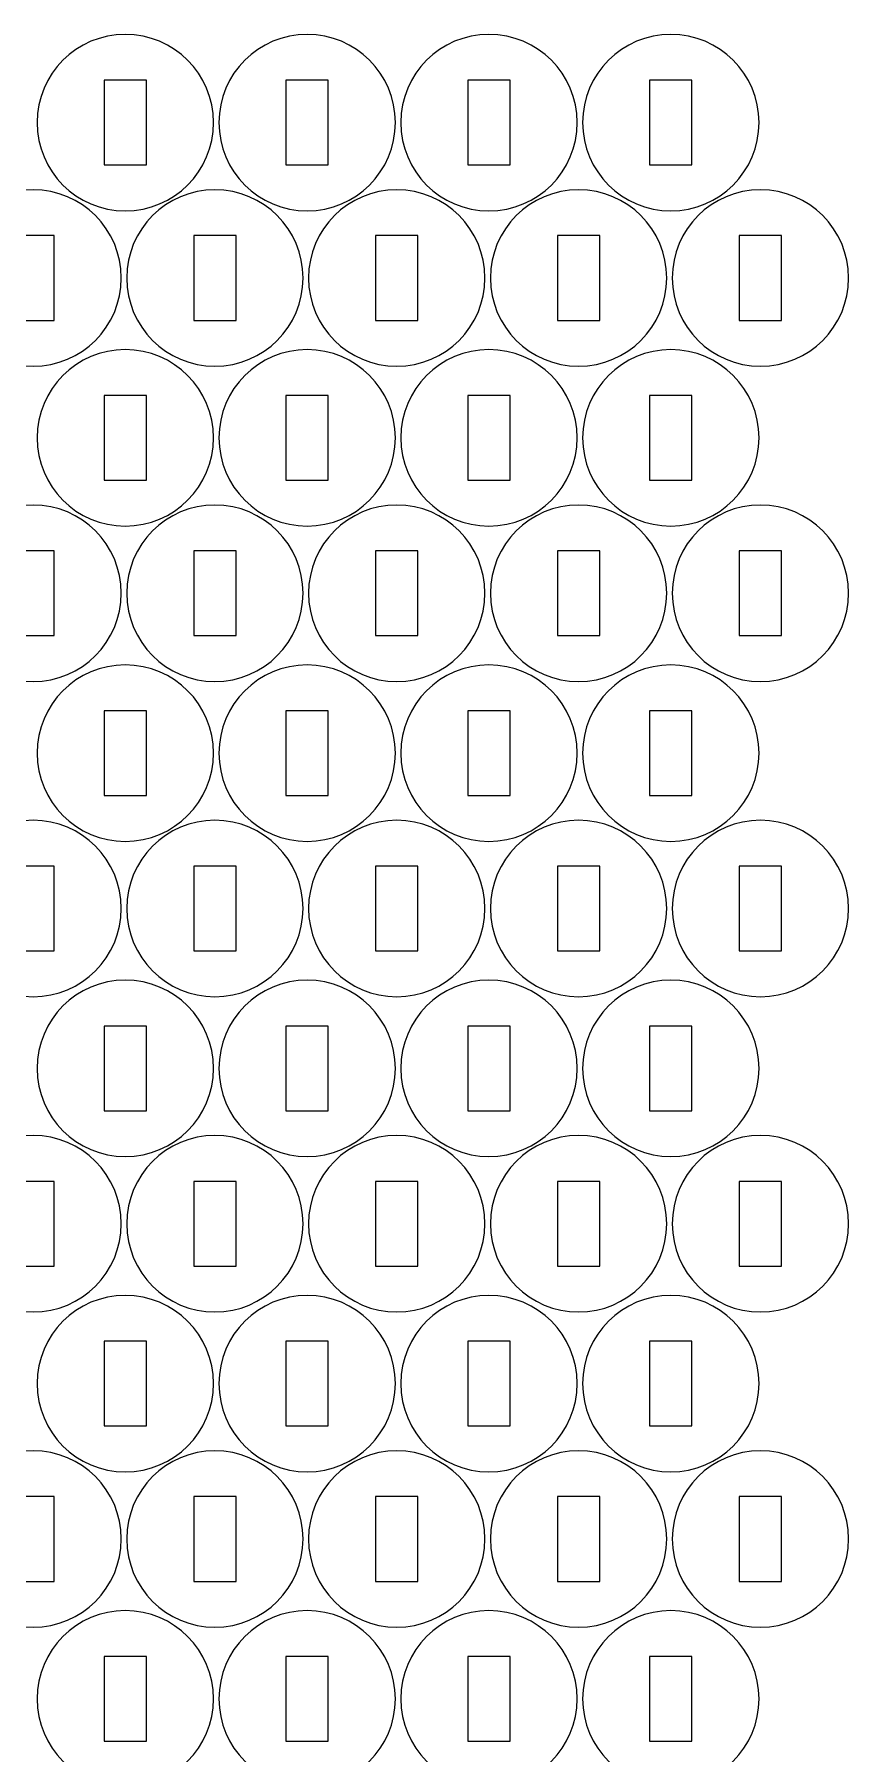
# Model space of a CAD drawing. Header units: millimetres. Extents: x -340 to 339, y -197 to 197.
# Drawn here: x 279.7 to 337.4, y 74.2 to 196 of the extents above; entities that cross this region are included whole.
import ezdxf

# ---------------------------------------------------------------- set-up
doc = ezdxf.new("R2010")
doc.units = ezdxf.units.MM
doc.header["$MEASUREMENT"] = 0
doc.layers.add('Camada 1', color=7, linetype='Continuous')

msp = doc.modelspace()

# ---------------------------------------------------------------- linework, layer by layer
at = {"layer": 'Camada 1', "lineweight": 20}
for points in [[(286.1352, 196.0143), (289.5869, 196.0143), (292.3852, 193.216), (292.3852, 189.7643), (292.3852, 189.7643), (292.3852, 186.3126), (289.5869, 183.5143), (286.1352, 183.5143), (286.1352, 183.5143), (282.6835, 183.5143), (279.8852, 186.3126), (279.8852, 189.7643), (279.8852, 189.7643), (279.8852, 193.216), (282.6835, 196.0143), (286.1352, 196.0143)], [(299.0204, 196.0143), (302.4721, 196.0143), (305.2704, 193.216), (305.2704, 189.7643), (305.2704, 189.7643), (305.2704, 186.3126), (302.4721, 183.5143), (299.0204, 183.5143), (299.0204, 183.5143), (295.5687, 183.5143), (292.7704, 186.3126), (292.7704, 189.7643), (292.7704, 189.7643), (292.7704, 193.216), (295.5687, 196.0143), (299.0204, 196.0143)], [(311.9056, 196.0143), (315.3573, 196.0143), (318.1556, 193.216), (318.1556, 189.7643), (318.1556, 189.7643), (318.1556, 186.3126), (315.3573, 183.5143), (311.9056, 183.5143), (311.9056, 183.5143), (308.4539, 183.5143), (305.6556, 186.3126), (305.6556, 189.7643), (305.6556, 189.7643), (305.6556, 193.216), (308.4539, 196.0143), (311.9056, 196.0143)], [(324.7908, 196.0143), (328.2425, 196.0143), (331.0408, 193.216), (331.0408, 189.7643), (331.0408, 189.7643), (331.0408, 186.3126), (328.2425, 183.5143), (324.7908, 183.5143), (324.7908, 183.5143), (321.3391, 183.5143), (318.5408, 186.3126), (318.5408, 189.7643), (318.5408, 189.7643), (318.5408, 193.216), (321.3391, 196.0143), (324.7908, 196.0143)], [(284.6352, 192.7643), (284.6352, 192.7643), (287.6352, 192.7643), (287.6352, 192.7643), (287.6352, 192.7643), (287.6352, 192.7643), (287.6352, 186.7643), (287.6352, 186.7643), (287.6352, 186.7643), (287.6352, 186.7643), (284.6352, 186.7643), (284.6352, 186.7643), (284.6352, 186.7643), (284.6352, 186.7643), (284.6352, 192.7643), (284.6352, 192.7643)], [(297.5204, 192.7643), (297.5204, 192.7643), (300.5204, 192.7643), (300.5204, 192.7643), (300.5204, 192.7643), (300.5204, 192.7643), (300.5204, 186.7643), (300.5204, 186.7643), (300.5204, 186.7643), (300.5204, 186.7643), (297.5204, 186.7643), (297.5204, 186.7643), (297.5204, 186.7643), (297.5204, 186.7643), (297.5204, 192.7643), (297.5204, 192.7643)], [(310.4056, 192.7643), (310.4056, 192.7643), (313.4056, 192.7643), (313.4056, 192.7643), (313.4056, 192.7643), (313.4056, 192.7643), (313.4056, 186.7643), (313.4056, 186.7643), (313.4056, 186.7643), (313.4056, 186.7643), (310.4056, 186.7643), (310.4056, 186.7643), (310.4056, 186.7643), (310.4056, 186.7643), (310.4056, 192.7643), (310.4056, 192.7643)], [(323.2908, 192.7643), (323.2908, 192.7643), (326.2908, 192.7643), (326.2908, 192.7643), (326.2908, 192.7643), (326.2908, 192.7643), (326.2908, 186.7643), (326.2908, 186.7643), (326.2908, 186.7643), (326.2908, 186.7643), (323.2908, 186.7643), (323.2908, 186.7643), (323.2908, 186.7643), (323.2908, 186.7643), (323.2908, 192.7643), (323.2908, 192.7643)], [(279.6, 185.0076), (283.0517, 185.0076), (285.85, 182.2093), (285.85, 178.7576), (285.85, 178.7576), (285.85, 175.3059), (283.0517, 172.5076), (279.6, 172.5076), (279.6, 172.5076), (276.1483, 172.5076), (273.35, 175.3059), (273.35, 178.7576), (273.35, 178.7576), (273.35, 182.2093), (276.1483, 185.0076), (279.6, 185.0076)], [(292.4852, 185.0076), (295.9369, 185.0076), (298.7352, 182.2093), (298.7352, 178.7576), (298.7352, 178.7576), (298.7352, 175.3059), (295.9369, 172.5076), (292.4852, 172.5076), (292.4852, 172.5076), (289.0335, 172.5076), (286.2352, 175.3059), (286.2352, 178.7576), (286.2352, 178.7576), (286.2352, 182.2093), (289.0335, 185.0076), (292.4852, 185.0076)], [(305.3704, 185.0076), (308.8221, 185.0076), (311.6204, 182.2093), (311.6204, 178.7576), (311.6204, 178.7576), (311.6204, 175.3059), (308.8221, 172.5076), (305.3704, 172.5076), (305.3704, 172.5076), (301.9187, 172.5076), (299.1204, 175.3059), (299.1204, 178.7576), (299.1204, 178.7576), (299.1204, 182.2093), (301.9187, 185.0076), (305.3704, 185.0076)], [(318.2556, 185.0076), (321.7073, 185.0076), (324.5056, 182.2093), (324.5056, 178.7576), (324.5056, 178.7576), (324.5056, 175.3059), (321.7073, 172.5076), (318.2556, 172.5076), (318.2556, 172.5076), (314.8039, 172.5076), (312.0056, 175.3059), (312.0056, 178.7576), (312.0056, 178.7576), (312.0056, 182.2093), (314.8039, 185.0076), (318.2556, 185.0076)], [(331.1408, 185.0076), (334.5925, 185.0076), (337.3908, 182.2093), (337.3908, 178.7576), (337.3908, 178.7576), (337.3908, 175.3059), (334.5925, 172.5076), (331.1408, 172.5076), (331.1408, 172.5076), (327.6891, 172.5076), (324.8908, 175.3059), (324.8908, 178.7576), (324.8908, 178.7576), (324.8908, 182.2093), (327.6891, 185.0076), (331.1408, 185.0076)], [(278.1, 181.7576), (278.1, 181.7576), (281.1, 181.7576), (281.1, 181.7576), (281.1, 181.7576), (281.1, 181.7576), (281.1, 175.7576), (281.1, 175.7576), (281.1, 175.7576), (281.1, 175.7576), (278.1, 175.7576), (278.1, 175.7576), (278.1, 175.7576), (278.1, 175.7576), (278.1, 181.7576), (278.1, 181.7576)], [(290.9852, 181.7576), (290.9852, 181.7576), (293.9852, 181.7576), (293.9852, 181.7576), (293.9852, 181.7576), (293.9852, 181.7576), (293.9852, 175.7576), (293.9852, 175.7576), (293.9852, 175.7576), (293.9852, 175.7576), (290.9852, 175.7576), (290.9852, 175.7576), (290.9852, 175.7576), (290.9852, 175.7576), (290.9852, 181.7576), (290.9852, 181.7576)], [(303.8704, 181.7576), (303.8704, 181.7576), (306.8704, 181.7576), (306.8704, 181.7576), (306.8704, 181.7576), (306.8704, 181.7576), (306.8704, 175.7576), (306.8704, 175.7576), (306.8704, 175.7576), (306.8704, 175.7576), (303.8704, 175.7576), (303.8704, 175.7576), (303.8704, 175.7576), (303.8704, 175.7576), (303.8704, 181.7576), (303.8704, 181.7576)], [(316.7556, 181.7576), (316.7556, 181.7576), (319.7556, 181.7576), (319.7556, 181.7576), (319.7556, 181.7576), (319.7556, 181.7576), (319.7556, 175.7576), (319.7556, 175.7576), (319.7556, 175.7576), (319.7556, 175.7576), (316.7556, 175.7576), (316.7556, 175.7576), (316.7556, 175.7576), (316.7556, 175.7576), (316.7556, 181.7576), (316.7556, 181.7576)], [(329.6408, 181.7576), (329.6408, 181.7576), (332.6408, 181.7576), (332.6408, 181.7576), (332.6408, 181.7576), (332.6408, 181.7576), (332.6408, 175.7576), (332.6408, 175.7576), (332.6408, 175.7576), (332.6408, 175.7576), (329.6408, 175.7576), (329.6408, 175.7576), (329.6408, 175.7576), (329.6408, 175.7576), (329.6408, 181.7576), (329.6408, 181.7576)], [(286.1352, 173.6834), (289.5869, 173.6834), (292.3852, 170.8851), (292.3852, 167.4334), (292.3852, 167.4334), (292.3852, 163.9817), (289.5869, 161.1834), (286.1352, 161.1834), (286.1352, 161.1834), (282.6835, 161.1834), (279.8852, 163.9817), (279.8852, 167.4334), (279.8852, 167.4334), (279.8852, 170.8851), (282.6835, 173.6834), (286.1352, 173.6834)], [(299.0204, 173.6834), (302.4721, 173.6834), (305.2704, 170.8851), (305.2704, 167.4334), (305.2704, 167.4334), (305.2704, 163.9817), (302.4721, 161.1834), (299.0204, 161.1834), (299.0204, 161.1834), (295.5687, 161.1834), (292.7704, 163.9817), (292.7704, 167.4334), (292.7704, 167.4334), (292.7704, 170.8851), (295.5687, 173.6834), (299.0204, 173.6834)], [(311.9056, 173.6834), (315.3573, 173.6834), (318.1556, 170.8851), (318.1556, 167.4334), (318.1556, 167.4334), (318.1556, 163.9817), (315.3573, 161.1834), (311.9056, 161.1834), (311.9056, 161.1834), (308.4539, 161.1834), (305.6556, 163.9817), (305.6556, 167.4334), (305.6556, 167.4334), (305.6556, 170.8851), (308.4539, 173.6834), (311.9056, 173.6834)], [(324.7908, 173.6834), (328.2425, 173.6834), (331.0408, 170.8851), (331.0408, 167.4334), (331.0408, 167.4334), (331.0408, 163.9817), (328.2425, 161.1834), (324.7908, 161.1834), (324.7908, 161.1834), (321.3391, 161.1834), (318.5408, 163.9817), (318.5408, 167.4334), (318.5408, 167.4334), (318.5408, 170.8851), (321.3391, 173.6834), (324.7908, 173.6834)], [(284.6352, 170.4334), (284.6352, 170.4334), (287.6352, 170.4334), (287.6352, 170.4334), (287.6352, 170.4334), (287.6352, 170.4334), (287.6352, 164.4334), (287.6352, 164.4334), (287.6352, 164.4334), (287.6352, 164.4334), (284.6352, 164.4334), (284.6352, 164.4334), (284.6352, 164.4334), (284.6352, 164.4334), (284.6352, 170.4334), (284.6352, 170.4334)], [(297.5204, 170.4334), (297.5204, 170.4334), (300.5204, 170.4334), (300.5204, 170.4334), (300.5204, 170.4334), (300.5204, 170.4334), (300.5204, 164.4334), (300.5204, 164.4334), (300.5204, 164.4334), (300.5204, 164.4334), (297.5204, 164.4334), (297.5204, 164.4334), (297.5204, 164.4334), (297.5204, 164.4334), (297.5204, 170.4334), (297.5204, 170.4334)], [(310.4056, 170.4334), (310.4056, 170.4334), (313.4056, 170.4334), (313.4056, 170.4334), (313.4056, 170.4334), (313.4056, 170.4334), (313.4056, 164.4334), (313.4056, 164.4334), (313.4056, 164.4334), (313.4056, 164.4334), (310.4056, 164.4334), (310.4056, 164.4334), (310.4056, 164.4334), (310.4056, 164.4334), (310.4056, 170.4334), (310.4056, 170.4334)], [(323.2908, 170.4334), (323.2908, 170.4334), (326.2908, 170.4334), (326.2908, 170.4334), (326.2908, 170.4334), (326.2908, 170.4334), (326.2908, 164.4334), (326.2908, 164.4334), (326.2908, 164.4334), (326.2908, 164.4334), (323.2908, 164.4334), (323.2908, 164.4334), (323.2908, 164.4334), (323.2908, 164.4334), (323.2908, 170.4334), (323.2908, 170.4334)], [(279.6, 162.6767), (283.0517, 162.6767), (285.85, 159.8784), (285.85, 156.4267), (285.85, 156.4267), (285.85, 152.975), (283.0517, 150.1767), (279.6, 150.1767), (279.6, 150.1767), (276.1483, 150.1767), (273.35, 152.975), (273.35, 156.4267), (273.35, 156.4267), (273.35, 159.8784), (276.1483, 162.6767), (279.6, 162.6767)], [(292.4852, 162.6767), (295.9369, 162.6767), (298.7352, 159.8784), (298.7352, 156.4267), (298.7352, 156.4267), (298.7352, 152.975), (295.9369, 150.1767), (292.4852, 150.1767), (292.4852, 150.1767), (289.0335, 150.1767), (286.2352, 152.975), (286.2352, 156.4267), (286.2352, 156.4267), (286.2352, 159.8784), (289.0335, 162.6767), (292.4852, 162.6767)], [(305.3704, 162.6767), (308.8221, 162.6767), (311.6204, 159.8784), (311.6204, 156.4267), (311.6204, 156.4267), (311.6204, 152.975), (308.8221, 150.1767), (305.3704, 150.1767), (305.3704, 150.1767), (301.9187, 150.1767), (299.1204, 152.975), (299.1204, 156.4267), (299.1204, 156.4267), (299.1204, 159.8784), (301.9187, 162.6767), (305.3704, 162.6767)], [(318.2556, 162.6767), (321.7073, 162.6767), (324.5056, 159.8784), (324.5056, 156.4267), (324.5056, 156.4267), (324.5056, 152.975), (321.7073, 150.1767), (318.2556, 150.1767), (318.2556, 150.1767), (314.8039, 150.1767), (312.0056, 152.975), (312.0056, 156.4267), (312.0056, 156.4267), (312.0056, 159.8784), (314.8039, 162.6767), (318.2556, 162.6767)], [(331.1408, 162.6767), (334.5925, 162.6767), (337.3908, 159.8784), (337.3908, 156.4267), (337.3908, 156.4267), (337.3908, 152.975), (334.5925, 150.1767), (331.1408, 150.1767), (331.1408, 150.1767), (327.6891, 150.1767), (324.8908, 152.975), (324.8908, 156.4267), (324.8908, 156.4267), (324.8908, 159.8784), (327.6891, 162.6767), (331.1408, 162.6767)], [(278.1, 159.4267), (278.1, 159.4267), (281.1, 159.4267), (281.1, 159.4267), (281.1, 159.4267), (281.1, 159.4267), (281.1, 153.4267), (281.1, 153.4267), (281.1, 153.4267), (281.1, 153.4267), (278.1, 153.4267), (278.1, 153.4267), (278.1, 153.4267), (278.1, 153.4267), (278.1, 159.4267), (278.1, 159.4267)], [(290.9852, 159.4267), (290.9852, 159.4267), (293.9852, 159.4267), (293.9852, 159.4267), (293.9852, 159.4267), (293.9852, 159.4267), (293.9852, 153.4267), (293.9852, 153.4267), (293.9852, 153.4267), (293.9852, 153.4267), (290.9852, 153.4267), (290.9852, 153.4267), (290.9852, 153.4267), (290.9852, 153.4267), (290.9852, 159.4267), (290.9852, 159.4267)], [(303.8704, 159.4267), (303.8704, 159.4267), (306.8704, 159.4267), (306.8704, 159.4267), (306.8704, 159.4267), (306.8704, 159.4267), (306.8704, 153.4267), (306.8704, 153.4267), (306.8704, 153.4267), (306.8704, 153.4267), (303.8704, 153.4267), (303.8704, 153.4267), (303.8704, 153.4267), (303.8704, 153.4267), (303.8704, 159.4267), (303.8704, 159.4267)], [(316.7556, 159.4267), (316.7556, 159.4267), (319.7556, 159.4267), (319.7556, 159.4267), (319.7556, 159.4267), (319.7556, 159.4267), (319.7556, 153.4267), (319.7556, 153.4267), (319.7556, 153.4267), (319.7556, 153.4267), (316.7556, 153.4267), (316.7556, 153.4267), (316.7556, 153.4267), (316.7556, 153.4267), (316.7556, 159.4267), (316.7556, 159.4267)], [(329.6408, 159.4267), (329.6408, 159.4267), (332.6408, 159.4267), (332.6408, 159.4267), (332.6408, 159.4267), (332.6408, 159.4267), (332.6408, 153.4267), (332.6408, 153.4267), (332.6408, 153.4267), (332.6408, 153.4267), (329.6408, 153.4267), (329.6408, 153.4267), (329.6408, 153.4267), (329.6408, 153.4267), (329.6408, 159.4267), (329.6408, 159.4267)], [(286.1352, 151.3525), (289.5869, 151.3525), (292.3852, 148.5542), (292.3852, 145.1025), (292.3852, 145.1025), (292.3852, 141.6508), (289.5869, 138.8525), (286.1352, 138.8525), (286.1352, 138.8525), (282.6835, 138.8525), (279.8852, 141.6508), (279.8852, 145.1025), (279.8852, 145.1025), (279.8852, 148.5542), (282.6835, 151.3525), (286.1352, 151.3525)], [(299.0204, 151.3525), (302.4721, 151.3525), (305.2704, 148.5542), (305.2704, 145.1025), (305.2704, 145.1025), (305.2704, 141.6508), (302.4721, 138.8525), (299.0204, 138.8525), (299.0204, 138.8525), (295.5687, 138.8525), (292.7704, 141.6508), (292.7704, 145.1025), (292.7704, 145.1025), (292.7704, 148.5542), (295.5687, 151.3525), (299.0204, 151.3525)], [(311.9056, 151.3525), (315.3573, 151.3525), (318.1556, 148.5542), (318.1556, 145.1025), (318.1556, 145.1025), (318.1556, 141.6508), (315.3573, 138.8525), (311.9056, 138.8525), (311.9056, 138.8525), (308.4539, 138.8525), (305.6556, 141.6508), (305.6556, 145.1025), (305.6556, 145.1025), (305.6556, 148.5542), (308.4539, 151.3525), (311.9056, 151.3525)], [(324.7908, 151.3525), (328.2425, 151.3525), (331.0408, 148.5542), (331.0408, 145.1025), (331.0408, 145.1025), (331.0408, 141.6508), (328.2425, 138.8525), (324.7908, 138.8525), (324.7908, 138.8525), (321.3391, 138.8525), (318.5408, 141.6508), (318.5408, 145.1025), (318.5408, 145.1025), (318.5408, 148.5542), (321.3391, 151.3525), (324.7908, 151.3525)], [(284.6352, 148.1025), (284.6352, 148.1025), (287.6352, 148.1025), (287.6352, 148.1025), (287.6352, 148.1025), (287.6352, 148.1025), (287.6352, 142.1025), (287.6352, 142.1025), (287.6352, 142.1025), (287.6352, 142.1025), (284.6352, 142.1025), (284.6352, 142.1025), (284.6352, 142.1025), (284.6352, 142.1025), (284.6352, 148.1025), (284.6352, 148.1025)], [(297.5204, 148.1025), (297.5204, 148.1025), (300.5204, 148.1025), (300.5204, 148.1025), (300.5204, 148.1025), (300.5204, 148.1025), (300.5204, 142.1025), (300.5204, 142.1025), (300.5204, 142.1025), (300.5204, 142.1025), (297.5204, 142.1025), (297.5204, 142.1025), (297.5204, 142.1025), (297.5204, 142.1025), (297.5204, 148.1025), (297.5204, 148.1025)], [(310.4056, 148.1025), (310.4056, 148.1025), (313.4056, 148.1025), (313.4056, 148.1025), (313.4056, 148.1025), (313.4056, 148.1025), (313.4056, 142.1025), (313.4056, 142.1025), (313.4056, 142.1025), (313.4056, 142.1025), (310.4056, 142.1025), (310.4056, 142.1025), (310.4056, 142.1025), (310.4056, 142.1025), (310.4056, 148.1025), (310.4056, 148.1025)], [(323.2908, 148.1025), (323.2908, 148.1025), (326.2908, 148.1025), (326.2908, 148.1025), (326.2908, 148.1025), (326.2908, 148.1025), (326.2908, 142.1025), (326.2908, 142.1025), (326.2908, 142.1025), (326.2908, 142.1025), (323.2908, 142.1025), (323.2908, 142.1025), (323.2908, 142.1025), (323.2908, 142.1025), (323.2908, 148.1025), (323.2908, 148.1025)], [(279.6, 140.3458), (283.0517, 140.3458), (285.85, 137.5475), (285.85, 134.0958), (285.85, 134.0958), (285.85, 130.6441), (283.0517, 127.8458), (279.6, 127.8458), (279.6, 127.8458), (276.1483, 127.8458), (273.35, 130.6441), (273.35, 134.0958), (273.35, 134.0958), (273.35, 137.5475), (276.1483, 140.3458), (279.6, 140.3458)], [(292.4852, 140.3458), (295.9369, 140.3458), (298.7352, 137.5475), (298.7352, 134.0958), (298.7352, 134.0958), (298.7352, 130.6441), (295.9369, 127.8458), (292.4852, 127.8458), (292.4852, 127.8458), (289.0335, 127.8458), (286.2352, 130.6441), (286.2352, 134.0958), (286.2352, 134.0958), (286.2352, 137.5475), (289.0335, 140.3458), (292.4852, 140.3458)], [(305.3704, 140.3458), (308.8221, 140.3458), (311.6204, 137.5475), (311.6204, 134.0958), (311.6204, 134.0958), (311.6204, 130.6441), (308.8221, 127.8458), (305.3704, 127.8458), (305.3704, 127.8458), (301.9187, 127.8458), (299.1204, 130.6441), (299.1204, 134.0958), (299.1204, 134.0958), (299.1204, 137.5475), (301.9187, 140.3458), (305.3704, 140.3458)], [(318.2556, 140.3458), (321.7073, 140.3458), (324.5056, 137.5475), (324.5056, 134.0958), (324.5056, 134.0958), (324.5056, 130.6441), (321.7073, 127.8458), (318.2556, 127.8458), (318.2556, 127.8458), (314.8039, 127.8458), (312.0056, 130.6441), (312.0056, 134.0958), (312.0056, 134.0958), (312.0056, 137.5475), (314.8039, 140.3458), (318.2556, 140.3458)], [(331.1408, 140.3458), (334.5925, 140.3458), (337.3908, 137.5475), (337.3908, 134.0958), (337.3908, 134.0958), (337.3908, 130.6441), (334.5925, 127.8458), (331.1408, 127.8458), (331.1408, 127.8458), (327.6891, 127.8458), (324.8908, 130.6441), (324.8908, 134.0958), (324.8908, 134.0958), (324.8908, 137.5475), (327.6891, 140.3458), (331.1408, 140.3458)], [(278.1, 137.0958), (278.1, 137.0958), (281.1, 137.0958), (281.1, 137.0958), (281.1, 137.0958), (281.1, 137.0958), (281.1, 131.0958), (281.1, 131.0958), (281.1, 131.0958), (281.1, 131.0958), (278.1, 131.0958), (278.1, 131.0958), (278.1, 131.0958), (278.1, 131.0958), (278.1, 137.0958), (278.1, 137.0958)], [(290.9852, 137.0958), (290.9852, 137.0958), (293.9852, 137.0958), (293.9852, 137.0958), (293.9852, 137.0958), (293.9852, 137.0958), (293.9852, 131.0958), (293.9852, 131.0958), (293.9852, 131.0958), (293.9852, 131.0958), (290.9852, 131.0958), (290.9852, 131.0958), (290.9852, 131.0958), (290.9852, 131.0958), (290.9852, 137.0958), (290.9852, 137.0958)], [(303.8704, 137.0958), (303.8704, 137.0958), (306.8704, 137.0958), (306.8704, 137.0958), (306.8704, 137.0958), (306.8704, 137.0958), (306.8704, 131.0958), (306.8704, 131.0958), (306.8704, 131.0958), (306.8704, 131.0958), (303.8704, 131.0958), (303.8704, 131.0958), (303.8704, 131.0958), (303.8704, 131.0958), (303.8704, 137.0958), (303.8704, 137.0958)], [(316.7556, 137.0958), (316.7556, 137.0958), (319.7556, 137.0958), (319.7556, 137.0958), (319.7556, 137.0958), (319.7556, 137.0958), (319.7556, 131.0958), (319.7556, 131.0958), (319.7556, 131.0958), (319.7556, 131.0958), (316.7556, 131.0958), (316.7556, 131.0958), (316.7556, 131.0958), (316.7556, 131.0958), (316.7556, 137.0958), (316.7556, 137.0958)], [(329.6408, 137.0958), (329.6408, 137.0958), (332.6408, 137.0958), (332.6408, 137.0958), (332.6408, 137.0958), (332.6408, 137.0958), (332.6408, 131.0958), (332.6408, 131.0958), (332.6408, 131.0958), (332.6408, 131.0958), (329.6408, 131.0958), (329.6408, 131.0958), (329.6408, 131.0958), (329.6408, 131.0958), (329.6408, 137.0958), (329.6408, 137.0958)], [(286.1352, 129.0216), (289.5869, 129.0216), (292.3852, 126.2233), (292.3852, 122.7716), (292.3852, 122.7716), (292.3852, 119.3199), (289.5869, 116.5216), (286.1352, 116.5216), (286.1352, 116.5216), (282.6835, 116.5216), (279.8852, 119.3199), (279.8852, 122.7716), (279.8852, 122.7716), (279.8852, 126.2233), (282.6835, 129.0216), (286.1352, 129.0216)], [(299.0204, 129.0216), (302.4721, 129.0216), (305.2704, 126.2233), (305.2704, 122.7716), (305.2704, 122.7716), (305.2704, 119.3199), (302.4721, 116.5216), (299.0204, 116.5216), (299.0204, 116.5216), (295.5687, 116.5216), (292.7704, 119.3199), (292.7704, 122.7716), (292.7704, 122.7716), (292.7704, 126.2233), (295.5687, 129.0216), (299.0204, 129.0216)], [(311.9056, 129.0216), (315.3573, 129.0216), (318.1556, 126.2233), (318.1556, 122.7716), (318.1556, 122.7716), (318.1556, 119.3199), (315.3573, 116.5216), (311.9056, 116.5216), (311.9056, 116.5216), (308.4539, 116.5216), (305.6556, 119.3199), (305.6556, 122.7716), (305.6556, 122.7716), (305.6556, 126.2233), (308.4539, 129.0216), (311.9056, 129.0216)], [(324.7908, 129.0216), (328.2425, 129.0216), (331.0408, 126.2233), (331.0408, 122.7716), (331.0408, 122.7716), (331.0408, 119.3199), (328.2425, 116.5216), (324.7908, 116.5216), (324.7908, 116.5216), (321.3391, 116.5216), (318.5408, 119.3199), (318.5408, 122.7716), (318.5408, 122.7716), (318.5408, 126.2233), (321.3391, 129.0216), (324.7908, 129.0216)], [(284.6352, 125.7716), (284.6352, 125.7716), (287.6352, 125.7716), (287.6352, 125.7716), (287.6352, 125.7716), (287.6352, 125.7716), (287.6352, 119.7716), (287.6352, 119.7716), (287.6352, 119.7716), (287.6352, 119.7716), (284.6352, 119.7716), (284.6352, 119.7716), (284.6352, 119.7716), (284.6352, 119.7716), (284.6352, 125.7716), (284.6352, 125.7716)], [(297.5204, 125.7716), (297.5204, 125.7716), (300.5204, 125.7716), (300.5204, 125.7716), (300.5204, 125.7716), (300.5204, 125.7716), (300.5204, 119.7716), (300.5204, 119.7716), (300.5204, 119.7716), (300.5204, 119.7716), (297.5204, 119.7716), (297.5204, 119.7716), (297.5204, 119.7716), (297.5204, 119.7716), (297.5204, 125.7716), (297.5204, 125.7716)], [(310.4056, 125.7716), (310.4056, 125.7716), (313.4056, 125.7716), (313.4056, 125.7716), (313.4056, 125.7716), (313.4056, 125.7716), (313.4056, 119.7716), (313.4056, 119.7716), (313.4056, 119.7716), (313.4056, 119.7716), (310.4056, 119.7716), (310.4056, 119.7716), (310.4056, 119.7716), (310.4056, 119.7716), (310.4056, 125.7716), (310.4056, 125.7716)], [(323.2908, 125.7716), (323.2908, 125.7716), (326.2908, 125.7716), (326.2908, 125.7716), (326.2908, 125.7716), (326.2908, 125.7716), (326.2908, 119.7716), (326.2908, 119.7716), (326.2908, 119.7716), (326.2908, 119.7716), (323.2908, 119.7716), (323.2908, 119.7716), (323.2908, 119.7716), (323.2908, 119.7716), (323.2908, 125.7716), (323.2908, 125.7716)], [(279.6, 118.0149), (283.0517, 118.0149), (285.85, 115.2166), (285.85, 111.7649), (285.85, 111.7649), (285.85, 108.3132), (283.0517, 105.5149), (279.6, 105.5149), (279.6, 105.5149), (276.1483, 105.5149), (273.35, 108.3132), (273.35, 111.7649), (273.35, 111.7649), (273.35, 115.2166), (276.1483, 118.0149), (279.6, 118.0149)], [(292.4852, 118.0149), (295.9369, 118.0149), (298.7352, 115.2166), (298.7352, 111.7649), (298.7352, 111.7649), (298.7352, 108.3132), (295.9369, 105.5149), (292.4852, 105.5149), (292.4852, 105.5149), (289.0335, 105.5149), (286.2352, 108.3132), (286.2352, 111.7649), (286.2352, 111.7649), (286.2352, 115.2166), (289.0335, 118.0149), (292.4852, 118.0149)], [(305.3704, 118.0149), (308.8221, 118.0149), (311.6204, 115.2166), (311.6204, 111.7649), (311.6204, 111.7649), (311.6204, 108.3132), (308.8221, 105.5149), (305.3704, 105.5149), (305.3704, 105.5149), (301.9187, 105.5149), (299.1204, 108.3132), (299.1204, 111.7649), (299.1204, 111.7649), (299.1204, 115.2166), (301.9187, 118.0149), (305.3704, 118.0149)], [(318.2556, 118.0149), (321.7073, 118.0149), (324.5056, 115.2166), (324.5056, 111.7649), (324.5056, 111.7649), (324.5056, 108.3132), (321.7073, 105.5149), (318.2556, 105.5149), (318.2556, 105.5149), (314.8039, 105.5149), (312.0056, 108.3132), (312.0056, 111.7649), (312.0056, 111.7649), (312.0056, 115.2166), (314.8039, 118.0149), (318.2556, 118.0149)], [(331.1408, 118.0149), (334.5925, 118.0149), (337.3908, 115.2166), (337.3908, 111.7649), (337.3908, 111.7649), (337.3908, 108.3132), (334.5925, 105.5149), (331.1408, 105.5149), (331.1408, 105.5149), (327.6891, 105.5149), (324.8908, 108.3132), (324.8908, 111.7649), (324.8908, 111.7649), (324.8908, 115.2166), (327.6891, 118.0149), (331.1408, 118.0149)], [(278.1, 114.7649), (278.1, 114.7649), (281.1, 114.7649), (281.1, 114.7649), (281.1, 114.7649), (281.1, 114.7649), (281.1, 108.7649), (281.1, 108.7649), (281.1, 108.7649), (281.1, 108.7649), (278.1, 108.7649), (278.1, 108.7649), (278.1, 108.7649), (278.1, 108.7649), (278.1, 114.7649), (278.1, 114.7649)], [(290.9852, 114.7649), (290.9852, 114.7649), (293.9852, 114.7649), (293.9852, 114.7649), (293.9852, 114.7649), (293.9852, 114.7649), (293.9852, 108.7649), (293.9852, 108.7649), (293.9852, 108.7649), (293.9852, 108.7649), (290.9852, 108.7649), (290.9852, 108.7649), (290.9852, 108.7649), (290.9852, 108.7649), (290.9852, 114.7649), (290.9852, 114.7649)], [(303.8704, 114.7649), (303.8704, 114.7649), (306.8704, 114.7649), (306.8704, 114.7649), (306.8704, 114.7649), (306.8704, 114.7649), (306.8704, 108.7649), (306.8704, 108.7649), (306.8704, 108.7649), (306.8704, 108.7649), (303.8704, 108.7649), (303.8704, 108.7649), (303.8704, 108.7649), (303.8704, 108.7649), (303.8704, 114.7649), (303.8704, 114.7649)], [(316.7556, 114.7649), (316.7556, 114.7649), (319.7556, 114.7649), (319.7556, 114.7649), (319.7556, 114.7649), (319.7556, 114.7649), (319.7556, 108.7649), (319.7556, 108.7649), (319.7556, 108.7649), (319.7556, 108.7649), (316.7556, 108.7649), (316.7556, 108.7649), (316.7556, 108.7649), (316.7556, 108.7649), (316.7556, 114.7649), (316.7556, 114.7649)], [(329.6408, 114.7649), (329.6408, 114.7649), (332.6408, 114.7649), (332.6408, 114.7649), (332.6408, 114.7649), (332.6408, 114.7649), (332.6408, 108.7649), (332.6408, 108.7649), (332.6408, 108.7649), (332.6408, 108.7649), (329.6408, 108.7649), (329.6408, 108.7649), (329.6408, 108.7649), (329.6408, 108.7649), (329.6408, 114.7649), (329.6408, 114.7649)], [(286.1352, 106.6907), (289.5869, 106.6907), (292.3852, 103.8924), (292.3852, 100.4407), (292.3852, 100.4407), (292.3852, 96.989), (289.5869, 94.1907), (286.1352, 94.1907), (286.1352, 94.1907), (282.6835, 94.1907), (279.8852, 96.989), (279.8852, 100.4407), (279.8852, 100.4407), (279.8852, 103.8924), (282.6835, 106.6907), (286.1352, 106.6907)], [(299.0204, 106.6907), (302.4721, 106.6907), (305.2704, 103.8924), (305.2704, 100.4407), (305.2704, 100.4407), (305.2704, 96.989), (302.4721, 94.1907), (299.0204, 94.1907), (299.0204, 94.1907), (295.5687, 94.1907), (292.7704, 96.989), (292.7704, 100.4407), (292.7704, 100.4407), (292.7704, 103.8924), (295.5687, 106.6907), (299.0204, 106.6907)], [(311.9056, 106.6907), (315.3573, 106.6907), (318.1556, 103.8924), (318.1556, 100.4407), (318.1556, 100.4407), (318.1556, 96.989), (315.3573, 94.1907), (311.9056, 94.1907), (311.9056, 94.1907), (308.4539, 94.1907), (305.6556, 96.989), (305.6556, 100.4407), (305.6556, 100.4407), (305.6556, 103.8924), (308.4539, 106.6907), (311.9056, 106.6907)], [(324.7908, 106.6907), (328.2425, 106.6907), (331.0408, 103.8924), (331.0408, 100.4407), (331.0408, 100.4407), (331.0408, 96.989), (328.2425, 94.1907), (324.7908, 94.1907), (324.7908, 94.1907), (321.3391, 94.1907), (318.5408, 96.989), (318.5408, 100.4407), (318.5408, 100.4407), (318.5408, 103.8924), (321.3391, 106.6907), (324.7908, 106.6907)], [(284.6352, 103.4407), (284.6352, 103.4407), (287.6352, 103.4407), (287.6352, 103.4407), (287.6352, 103.4407), (287.6352, 103.4407), (287.6352, 97.4407), (287.6352, 97.4407), (287.6352, 97.4407), (287.6352, 97.4407), (284.6352, 97.4407), (284.6352, 97.4407), (284.6352, 97.4407), (284.6352, 97.4407), (284.6352, 103.4407), (284.6352, 103.4407)], [(297.5204, 103.4407), (297.5204, 103.4407), (300.5204, 103.4407), (300.5204, 103.4407), (300.5204, 103.4407), (300.5204, 103.4407), (300.5204, 97.4407), (300.5204, 97.4407), (300.5204, 97.4407), (300.5204, 97.4407), (297.5204, 97.4407), (297.5204, 97.4407), (297.5204, 97.4407), (297.5204, 97.4407), (297.5204, 103.4407), (297.5204, 103.4407)], [(310.4056, 103.4407), (310.4056, 103.4407), (313.4056, 103.4407), (313.4056, 103.4407), (313.4056, 103.4407), (313.4056, 103.4407), (313.4056, 97.4407), (313.4056, 97.4407), (313.4056, 97.4407), (313.4056, 97.4407), (310.4056, 97.4407), (310.4056, 97.4407), (310.4056, 97.4407), (310.4056, 97.4407), (310.4056, 103.4407), (310.4056, 103.4407)], [(323.2908, 103.4407), (323.2908, 103.4407), (326.2908, 103.4407), (326.2908, 103.4407), (326.2908, 103.4407), (326.2908, 103.4407), (326.2908, 97.4407), (326.2908, 97.4407), (326.2908, 97.4407), (326.2908, 97.4407), (323.2908, 97.4407), (323.2908, 97.4407), (323.2908, 97.4407), (323.2908, 97.4407), (323.2908, 103.4407), (323.2908, 103.4407)], [(279.6, 95.684), (283.0517, 95.684), (285.85, 92.8857), (285.85, 89.434), (285.85, 89.434), (285.85, 85.9823), (283.0517, 83.184), (279.6, 83.184), (279.6, 83.184), (276.1483, 83.184), (273.35, 85.9823), (273.35, 89.434), (273.35, 89.434), (273.35, 92.8857), (276.1483, 95.684), (279.6, 95.684)], [(292.4852, 95.684), (295.9369, 95.684), (298.7352, 92.8857), (298.7352, 89.434), (298.7352, 89.434), (298.7352, 85.9823), (295.9369, 83.184), (292.4852, 83.184), (292.4852, 83.184), (289.0335, 83.184), (286.2352, 85.9823), (286.2352, 89.434), (286.2352, 89.434), (286.2352, 92.8857), (289.0335, 95.684), (292.4852, 95.684)], [(305.3704, 95.684), (308.8221, 95.684), (311.6204, 92.8857), (311.6204, 89.434), (311.6204, 89.434), (311.6204, 85.9823), (308.8221, 83.184), (305.3704, 83.184), (305.3704, 83.184), (301.9187, 83.184), (299.1204, 85.9823), (299.1204, 89.434), (299.1204, 89.434), (299.1204, 92.8857), (301.9187, 95.684), (305.3704, 95.684)], [(318.2556, 95.684), (321.7073, 95.684), (324.5056, 92.8857), (324.5056, 89.434), (324.5056, 89.434), (324.5056, 85.9823), (321.7073, 83.184), (318.2556, 83.184), (318.2556, 83.184), (314.8039, 83.184), (312.0056, 85.9823), (312.0056, 89.434), (312.0056, 89.434), (312.0056, 92.8857), (314.8039, 95.684), (318.2556, 95.684)], [(331.1408, 95.684), (334.5925, 95.684), (337.3908, 92.8857), (337.3908, 89.434), (337.3908, 89.434), (337.3908, 85.9823), (334.5925, 83.184), (331.1408, 83.184), (331.1408, 83.184), (327.6891, 83.184), (324.8908, 85.9823), (324.8908, 89.434), (324.8908, 89.434), (324.8908, 92.8857), (327.6891, 95.684), (331.1408, 95.684)], [(278.1, 92.434), (278.1, 92.434), (281.1, 92.434), (281.1, 92.434), (281.1, 92.434), (281.1, 92.434), (281.1, 86.434), (281.1, 86.434), (281.1, 86.434), (281.1, 86.434), (278.1, 86.434), (278.1, 86.434), (278.1, 86.434), (278.1, 86.434), (278.1, 92.434), (278.1, 92.434)], [(290.9852, 92.434), (290.9852, 92.434), (293.9852, 92.434), (293.9852, 92.434), (293.9852, 92.434), (293.9852, 92.434), (293.9852, 86.434), (293.9852, 86.434), (293.9852, 86.434), (293.9852, 86.434), (290.9852, 86.434), (290.9852, 86.434), (290.9852, 86.434), (290.9852, 86.434), (290.9852, 92.434), (290.9852, 92.434)], [(303.8704, 92.434), (303.8704, 92.434), (306.8704, 92.434), (306.8704, 92.434), (306.8704, 92.434), (306.8704, 92.434), (306.8704, 86.434), (306.8704, 86.434), (306.8704, 86.434), (306.8704, 86.434), (303.8704, 86.434), (303.8704, 86.434), (303.8704, 86.434), (303.8704, 86.434), (303.8704, 92.434), (303.8704, 92.434)], [(316.7556, 92.434), (316.7556, 92.434), (319.7556, 92.434), (319.7556, 92.434), (319.7556, 92.434), (319.7556, 92.434), (319.7556, 86.434), (319.7556, 86.434), (319.7556, 86.434), (319.7556, 86.434), (316.7556, 86.434), (316.7556, 86.434), (316.7556, 86.434), (316.7556, 86.434), (316.7556, 92.434), (316.7556, 92.434)], [(329.6408, 92.434), (329.6408, 92.434), (332.6408, 92.434), (332.6408, 92.434), (332.6408, 92.434), (332.6408, 92.434), (332.6408, 86.434), (332.6408, 86.434), (332.6408, 86.434), (332.6408, 86.434), (329.6408, 86.434), (329.6408, 86.434), (329.6408, 86.434), (329.6408, 86.434), (329.6408, 92.434), (329.6408, 92.434)], [(286.1352, 84.3598), (289.5869, 84.3598), (292.3852, 81.5615), (292.3852, 78.1098), (292.3852, 78.1098), (292.3852, 74.6581), (289.5869, 71.8598), (286.1352, 71.8598), (286.1352, 71.8598), (282.6835, 71.8598), (279.8852, 74.6581), (279.8852, 78.1098), (279.8852, 78.1098), (279.8852, 81.5615), (282.6835, 84.3598), (286.1352, 84.3598)], [(299.0204, 84.3598), (302.4721, 84.3598), (305.2704, 81.5615), (305.2704, 78.1098), (305.2704, 78.1098), (305.2704, 74.6581), (302.4721, 71.8598), (299.0204, 71.8598), (299.0204, 71.8598), (295.5687, 71.8598), (292.7704, 74.6581), (292.7704, 78.1098), (292.7704, 78.1098), (292.7704, 81.5615), (295.5687, 84.3598), (299.0204, 84.3598)], [(311.9056, 84.3598), (315.3573, 84.3598), (318.1556, 81.5615), (318.1556, 78.1098), (318.1556, 78.1098), (318.1556, 74.6581), (315.3573, 71.8598), (311.9056, 71.8598), (311.9056, 71.8598), (308.4539, 71.8598), (305.6556, 74.6581), (305.6556, 78.1098), (305.6556, 78.1098), (305.6556, 81.5615), (308.4539, 84.3598), (311.9056, 84.3598)], [(324.7908, 84.3598), (328.2425, 84.3598), (331.0408, 81.5615), (331.0408, 78.1098), (331.0408, 78.1098), (331.0408, 74.6581), (328.2425, 71.8598), (324.7908, 71.8598), (324.7908, 71.8598), (321.3391, 71.8598), (318.5408, 74.6581), (318.5408, 78.1098), (318.5408, 78.1098), (318.5408, 81.5615), (321.3391, 84.3598), (324.7908, 84.3598)], [(284.6352, 81.1098), (284.6352, 81.1098), (287.6352, 81.1098), (287.6352, 81.1098), (287.6352, 81.1098), (287.6352, 81.1098), (287.6352, 75.1098), (287.6352, 75.1098), (287.6352, 75.1098), (287.6352, 75.1098), (284.6352, 75.1098), (284.6352, 75.1098), (284.6352, 75.1098), (284.6352, 75.1098), (284.6352, 81.1098), (284.6352, 81.1098)], [(297.5204, 81.1098), (297.5204, 81.1098), (300.5204, 81.1098), (300.5204, 81.1098), (300.5204, 81.1098), (300.5204, 81.1098), (300.5204, 75.1098), (300.5204, 75.1098), (300.5204, 75.1098), (300.5204, 75.1098), (297.5204, 75.1098), (297.5204, 75.1098), (297.5204, 75.1098), (297.5204, 75.1098), (297.5204, 81.1098), (297.5204, 81.1098)], [(310.4056, 81.1098), (310.4056, 81.1098), (313.4056, 81.1098), (313.4056, 81.1098), (313.4056, 81.1098), (313.4056, 81.1098), (313.4056, 75.1098), (313.4056, 75.1098), (313.4056, 75.1098), (313.4056, 75.1098), (310.4056, 75.1098), (310.4056, 75.1098), (310.4056, 75.1098), (310.4056, 75.1098), (310.4056, 81.1098), (310.4056, 81.1098)], [(323.2908, 81.1098), (323.2908, 81.1098), (326.2908, 81.1098), (326.2908, 81.1098), (326.2908, 81.1098), (326.2908, 81.1098), (326.2908, 75.1098), (326.2908, 75.1098), (326.2908, 75.1098), (326.2908, 75.1098), (323.2908, 75.1098), (323.2908, 75.1098), (323.2908, 75.1098), (323.2908, 75.1098), (323.2908, 81.1098), (323.2908, 81.1098)]]:
    msp.add_open_spline(points, degree=3, knots=[0, 0, 0, 0, 0.2, 0.2, 0.2, 0.2, 0.4, 0.4, 0.4, 0.4, 0.6, 0.6, 0.6, 0.6, 1, 1, 1, 1], dxfattribs=at)

doc.saveas('drawing.dxf')
